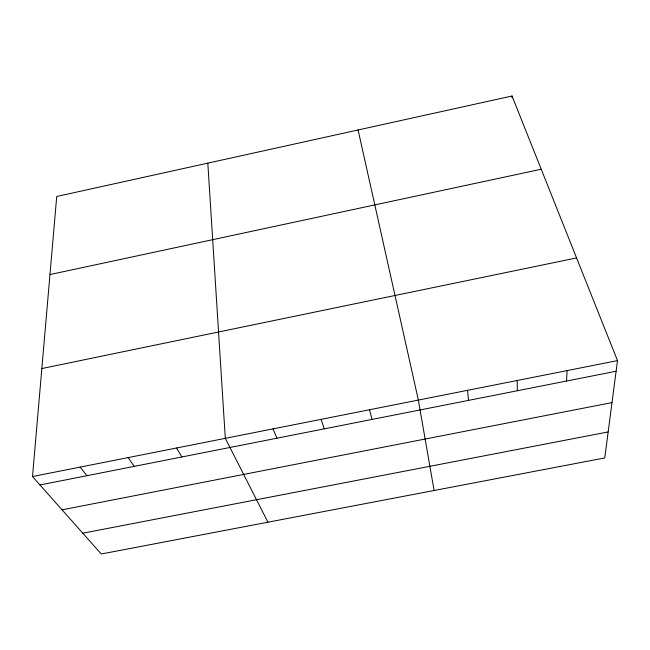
<?xml version="1.0" encoding="UTF-8"?>
<svg xmlns="http://www.w3.org/2000/svg" width="650" height="650" viewBox="0 0 650 650"><rect width="100%" height="100%" fill="white"/><g stroke="black" fill="none" stroke-linecap="round" stroke-linejoin="round"><path stroke-width="0.97" d="M566.532 381.038L567.125 370.589M32.5 476.548L56.721 196.479L512.038 96.005L617.5 360.612L604.76 457.941L101.254 553.995L32.5 476.548L617.5 360.612M49.969 274.56L541.222 169.227M41.844 368.55L576.574 257.936M39.975 484.973L616.102 371.256M62.051 509.836L611.999 402.602M82.802 533.211L608.156 431.941M80.137 467.106L86.921 475.702M128.148 457.592L134.233 466.367M176.54 448.004L181.903 456.958M267.938 522.194L225.306 438.336L207.821 163.134M273.008 428.886L276.941 438.198M321.084 419.356L324.285 428.854M369.533 409.752L371.995 419.437M358.085 129.976L418.356 400.075L434.102 490.498M467.553 390.325L468.512 400.384M512.038 96.005L512.07 97.931M517.148 380.502L517.335 390.748"/></g></svg>
